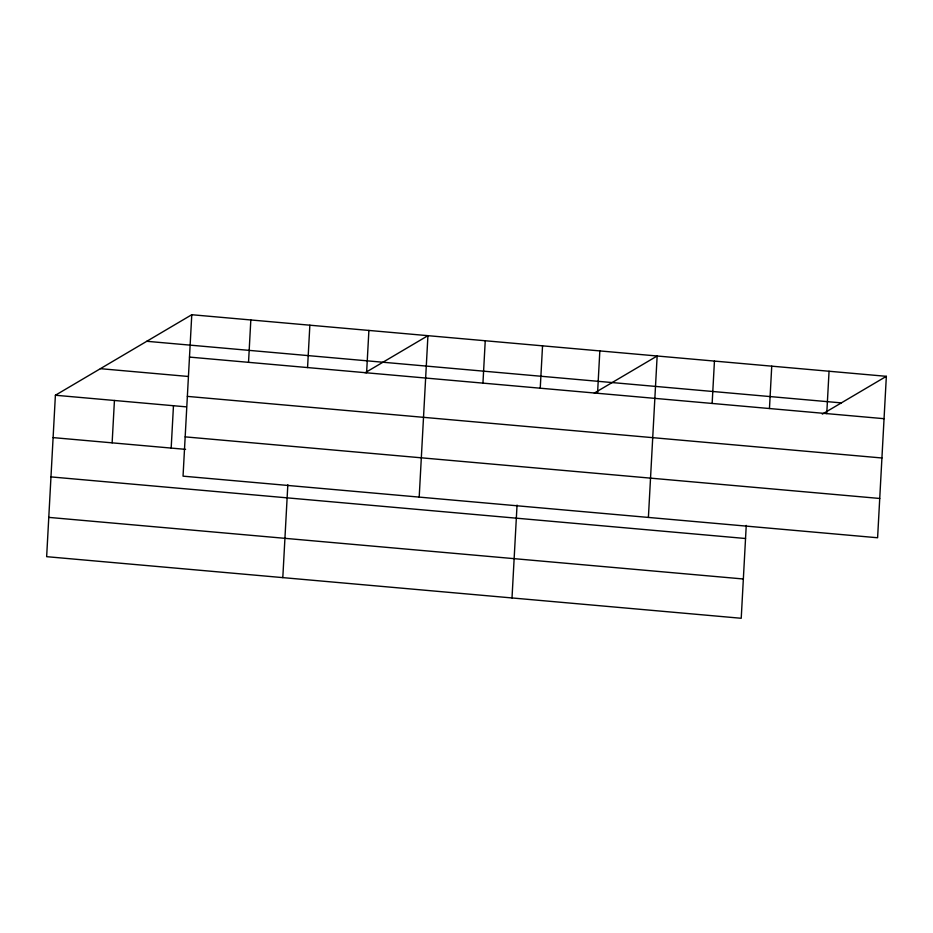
<?xml version="1.0" encoding="UTF-8"?>
<svg xmlns="http://www.w3.org/2000/svg" width="933" height="933" viewBox="0 0 933 933"><rect width="100%" height="100%" fill="white"/><g stroke="black" fill="none" stroke-linecap="round" stroke-linejoin="round"><path stroke-width="1.4" d="M191.778 314.724L183.043 476.157L877.603 537.758L886.35 376.326L191.778 314.724L55.397 395.242L46.65 556.674L741.222 618.276L746.248 525.396M112.135 442.837L114.432 400.479M171.171 448.073L173.468 405.715M248.528 362.331L250.825 319.961M282.804 577.62L287.831 484.74M307.563 367.567L309.861 325.197M366.599 372.803L368.897 330.434M419.197 497.102L427.932 335.67L365.095 372.768M482.944 383.113L485.242 340.755M512.007 597.948L517.045 505.068M540.242 388.198L542.539 345.84M597.552 393.283L599.837 350.913M648.4 517.43L657.147 355.998L594.298 393.096M712.147 403.441L714.445 361.083M769.457 408.526L771.743 366.168M826.755 413.611L829.052 371.241M822.311 414.124L886.35 376.326M146.773 341.291L841.344 402.893M189.492 357.094L884.052 418.695M100.402 368.675L188.244 376.466M187.358 396.385L881.93 457.986M55.397 395.242L186.425 406.87M185.166 436.866L879.737 498.467M53.099 437.612L185.574 449.356M50.965 476.903L745.537 538.504M48.773 517.383L743.344 578.985"/></g></svg>
